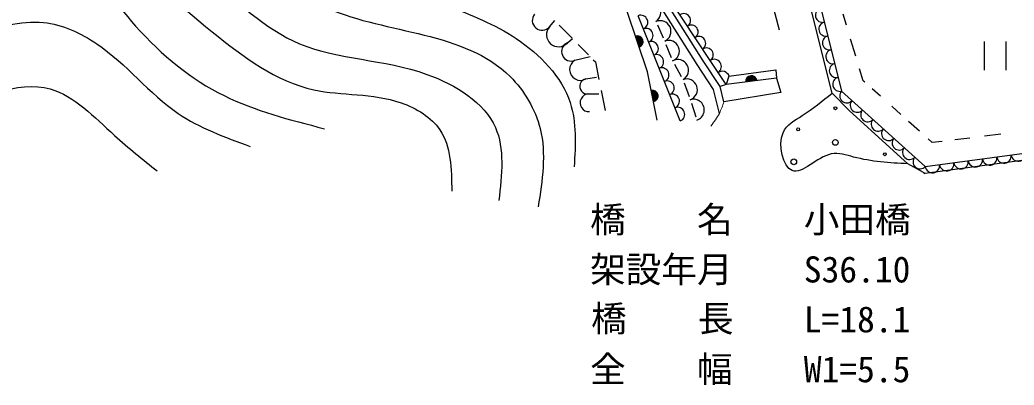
# Model space of a CAD drawing. Units: millimetres, scale not verified. Extents: x 40000 to 680000, y 20000 to 380000.
# Drawn here: x 321365 to 391150, y 245578 to 271202 of the extents above; entities that cross this region are included whole.
import ezdxf
from ezdxf.enums import TextEntityAlignment as Align

# ---------------------------------------------------------------- set-up
doc = ezdxf.new("R2010")
doc.units = ezdxf.units.MM
doc.header["$LTSCALE"] = 1000
doc.layers.add('M-BGD', color=7, linetype='Continuous', lineweight=25)
doc.layers.add('M-STR-STR1', color=1, linetype='Continuous')
doc.styles.add('ＭＳ ゴシック', font='')
doc.styles.get('ＭＳ ゴシック').set_extended_font_data('MS Gothic')

msp = doc.modelspace()

# ---------------------------------------------------------------- linework, layer by layer
at = {"layer": 'M-BGD'}
for p, q in [((378374, 266067), (374953, 279755)), ((375647, 279754), (379037, 266201)), ((374693, 270471), (373754, 274036)), ((369322, 268337), (366296, 273134)), ((369818, 268356), (366635, 273163)), ((368902, 268066), (365888, 272843)), ((365423, 267556), (363991, 271796)), ((367722, 264112), (364758, 271495)), ((379379, 270824), (379143, 271602)), ((358543, 270714), (358910, 271149)), ((359229, 270827), (360129, 269915)), ((366113, 270854), (366521, 269941)), ((359797, 269597), (360145, 269899)), ((360554, 269485), (361271, 268759)), ((366716, 269481), (367089, 268553)), ((380034, 268661), (379677, 269840)), ((389072, 267685), (389072, 269685)), ((390572, 269685), (390572, 267685)), ((360322, 268366), (361403, 268626)), ((361615, 268411), (361759, 268265)), ((361759, 268265), (362006, 267030)), ((367304, 268102), (367792, 267230)), ((370054, 266325), (368902, 268066)), ((370519, 266528), (369322, 268337)), ((370944, 266666), (369818, 268356)), ((366107, 264162), (365423, 267556)), ((371122, 267252), (374416, 267694)), ((374416, 267694), (374473, 267105)), ((380556, 266936), (380307, 267759)), ((361097, 267066), (361827, 267180)), ((367999, 266776), (368337, 265835)), ((370944, 266666), (370519, 266528)), ((371122, 267252), (370944, 266666)), ((374473, 267105), (370944, 266666)), ((374473, 267105), (374765, 266099)), ((380662, 266841), (380556, 266936)), ((361279, 266017), (362009, 266017)), ((362161, 266256), (362442, 264854)), ((370460, 264644), (370054, 266325)), ((370780, 265452), (370519, 266528)), ((374765, 266099), (370780, 265452)), ((379599, 264832), (378374, 266067)), ((379037, 266201), (384915, 260912)), ((381779, 265843), (381194, 266366)), ((368498, 265362), (368805, 264410)), ((383687, 261104), (379599, 264832)), ((383200, 264573), (382557, 265147)), ((384512, 263399), (383748, 264083)), ((390218, 263174), (389068, 263036)), ((384915, 260912), (395970, 262401)), ((385410, 262596), (385120, 262856)), ((386107, 262680), (385410, 262596)), ((388032, 262911), (386989, 262786)), ((396103, 261948), (384917, 260417)), ((384796, 260484), (383687, 261104)), ((384796, 260484), (384917, 260417))]:
    msp.add_line(p, q, dxfattribs=at)
for centre, radius in [((378603, 265003), 100), ((375991, 263523), 100), ((378603, 262608), 200), ((382073, 261774), 100), ((375687, 261243), 200)]:
    msp.add_circle(centre, radius, dxfattribs=at)
for centre, radius, start, end in [((365604, 271712), 750, 302.90741, 122.90741), ((358019, 271159), 688, 139.70785, 319.70785), ((364944, 271033), 497, 291.86912, 111.86912), ((367961, 271160), 480, 303.51451, 123.51451), ((377705, 271526), 499, 104.04491, 284.04491), ((366317, 270397), 750, 294.08695, 114.08695), ((368492, 270359), 480, 303.51451, 123.51451), ((377947, 270558), 499, 104.04491, 284.04491), ((359170, 270156), 840, 138.30187, 318.30187), ((364707, 269676), 400, 288.66167, 108.66167), ((364707, 269676), 400, 288.66167, 108.66167), ((365314, 270111), 497, 291.86912, 111.86912), ((378189, 269590), 499, 104.04491, 284.04491), ((360060, 268981), 669, 113.07041, 293.07041), ((364707, 269676), 350, 288.66167, 108.66167), ((364707, 269676), 300, 288.66167, 108.66167), ((364707, 269676), 250, 288.66167, 108.66167), ((364707, 269676), 200, 288.66167, 108.66167), ((364707, 269676), 150, 288.66167, 108.66167), ((364707, 269676), 100, 288.66167, 108.66167), ((364707, 269676), 50, 288.66167, 108.66167), ((365684, 269188), 497, 291.86912, 111.86912), ((366903, 269017), 750, 291.8705, 111.8705), ((369023, 269558), 480, 303.51451, 123.51451), ((366055, 268265), 497, 291.86912, 111.86912), ((369553, 268757), 480, 303.51451, 123.51451), ((378432, 268621), 499, 104.04491, 284.04491), ((360709, 267716), 757, 120.81571, 300.81571), ((367548, 267666), 750, 299.21347, 119.21347), ((370100, 267934), 508, 303.65665, 123.65665), ((378674, 267653), 499, 104.04491, 284.04491), ((366425, 267342), 497, 291.86912, 111.86912), ((370663, 267088), 508, 19.17656, 123.65665), ((372709, 266885), 400, 7.09349, 187.09349), ((372709, 266885), 400, 7.09349, 187.09349), ((361188, 266542), 532, 99.86581, 279.86581), ((366796, 266419), 497, 291.86912, 111.86912), ((368168, 266306), 750, 289.76844, 109.76844), ((372709, 266885), 350, 7.09349, 187.09349), ((372709, 266885), 300, 7.09349, 187.09349), ((372709, 266885), 250, 7.09349, 187.09349), ((372709, 266885), 200, 7.09349, 187.09349), ((372709, 266885), 150, 7.09349, 187.09349), ((372709, 266885), 100, 7.09349, 187.09349), ((372709, 266885), 50, 7.09349, 187.09349), ((378916, 266685), 499, 104.04491, 284.04491), ((361314, 265390), 628, 93.12213, 273.12213), ((365765, 265859), 400, 281.38797, 101.38797), ((365765, 265859), 400, 281.38797, 101.38797), ((365765, 265859), 350, 281.38797, 101.38797), ((365765, 265859), 300, 281.38797, 101.38797), ((365765, 265859), 250, 281.38797, 101.38797), ((365765, 265859), 200, 281.38797, 101.38797), ((365765, 265859), 150, 281.38797, 101.38797), ((365765, 265859), 100, 281.38797, 101.38797), ((365765, 265859), 50, 281.38797, 101.38797), ((367166, 265496), 497, 291.86912, 111.86912), ((379404, 265871), 494, 138.01552, 318.01552), ((368652, 264886), 750, 287.8789, 107.8789), ((380139, 265210), 494, 138.01552, 318.01552), ((367536, 264573), 497, 291.86912, 111.86912), ((380874, 264548), 494, 138.01552, 318.01552), ((381608, 263887), 494, 138.01552, 318.01552), ((382343, 263226), 494, 138.01552, 318.01552), ((383078, 262565), 494, 138.01552, 318.01552), ((383813, 261904), 494, 138.01552, 318.01552), ((390442, 261657), 507, 187.67075, 7.67075), ((391447, 261792), 507, 187.67075, 7.67075), ((384547, 261243), 494, 138.01552, 318.01552), ((385417, 260980), 507, 187.67075, 7.67075), ((386422, 261115), 507, 187.67075, 7.67075), ((387427, 261251), 507, 187.67075, 7.67075), ((388432, 261386), 507, 187.67075, 7.67075), ((389437, 261521), 507, 187.67075, 7.67075)]:
    msp.add_arc(centre, radius, start, end, dxfattribs=at)
for points, knots in [([(283014, 246787), (283758, 248561), (284502, 250335), (285069, 252153), (285868, 254713), (286317, 257361), (287106, 259987), (287765, 262181), (288660, 264360), (290229, 265983), (291202, 266991), (292435, 267785), (293227, 268919), (293633, 269501), (293924, 270173), (294289, 270793), (294638, 271386), (295057, 271931), (295476, 272479), (295791, 272892), (296107, 273305), (296475, 273666), (296834, 274018), (297242, 274320), (297662, 274603), (298046, 274862), (298439, 275106), (298803, 275387), (299351, 275809), (299834, 276316), (300340, 276793), (303064, 279360), (306455, 281083), (309828, 282766), (311131, 283417), (312431, 284061), (313825, 284435), (314075, 284503), (314329, 284561), (314571, 284655), (315463, 284999), (316209, 285818), (316548, 286719), (316960, 287816), (316768, 289035), (317003, 290170), (317042, 290358), (317093, 290545), (317148, 290729), (317205, 290916), (317267, 291101), (317338, 291282), (317410, 291468), (317493, 291651), (317585, 291828), (317655, 291961), (317729, 292092), (317812, 292218), (317893, 292343), (317981, 292463), (318078, 292576), (318172, 292685), (318274, 292787), (318387, 292876), (318495, 292962), (318613, 293037), (318738, 293092), (318850, 293142), (318969, 293176), (319089, 293200), (319214, 293224), (319340, 293236), (319467, 293241), (319598, 293246), (319730, 293244), (319862, 293238), (319996, 293231), (320130, 293221), (320266, 293213), (321121, 293162), (322064, 293212), (322777, 292777), (322984, 292650), (323172, 292483), (323363, 292325), (323554, 292168), (323749, 292019), (323940, 291865), (324131, 291711), (324318, 291551), (324501, 291387), (324684, 291224), (324863, 291057), (325036, 290884), (325180, 290740), (325320, 290593), (325457, 290443), (325595, 290294), (325730, 290142), (325864, 289989), (325999, 289836), (326133, 289683), (326268, 289530), (326403, 289378), (326538, 289227), (326677, 289077), (326931, 288803), (327195, 288538), (327462, 288276), (327730, 288015), (328002, 287758), (328273, 287501), (328545, 287243), (328817, 286986), (329084, 286724), (329352, 286462), (329615, 286195), (329870, 285920), (330118, 285651), (330358, 285373), (330595, 285094), (330833, 284815), (331067, 284533), (331306, 284255), (331544, 283978), (331785, 283704), (332037, 283440), (332287, 283177), (332547, 282923), (332821, 282686), (332995, 282536), (333175, 282393), (333358, 282255), (333543, 282117), (333731, 281983), (333922, 281854), (334114, 281724), (334309, 281599), (334503, 281473), (334698, 281346), (334892, 281217), (335093, 281101), (335637, 280786), (336230, 280559), (336802, 280295), (339232, 279171), (341281, 277370), (343548, 275938), (345989, 274396), (348681, 273283), (351355, 272217), (353015, 271555), (354668, 270911), (356196, 269895), (357871, 268782), (359395, 267221), (359991, 265398), (360447, 264001), (360360, 262451), (360272, 260900)], [0, 0, 0, 0, 1, 1, 1, 2, 2, 2, 3, 3, 3, 4, 4, 4, 5, 5, 5, 6, 6, 6, 7, 7, 7, 8, 8, 8, 9, 9, 9, 10, 10, 10, 11, 11, 11, 12, 12, 12, 13, 13, 13, 14, 14, 14, 15, 15, 15, 16, 16, 16, 17, 17, 17, 18, 18, 18, 19, 19, 19, 20, 20, 20, 21, 21, 21, 22, 22, 22, 23, 23, 23, 24, 24, 24, 25, 25, 25, 26, 26, 26, 27, 27, 27, 28, 28, 28, 29, 29, 29, 30, 30, 30, 31, 31, 31, 32, 32, 32, 33, 33, 33, 34, 34, 34, 35, 35, 35, 36, 36, 36, 37, 37, 37, 38, 38, 38, 39, 39, 39, 40, 40, 40, 41, 41, 41, 42, 42, 42, 43, 43, 43, 44, 44, 44, 45, 45, 45, 46, 46, 46, 47, 47, 47, 48, 48, 48, 49, 49, 49, 50, 50, 50, 51, 51, 51, 52, 52, 52, 53, 53, 53, 53]), ([(286106, 247307), (287114, 250587), (288121, 253866), (289300, 257106), (290328, 259932), (291487, 262728), (293094, 265257), (295140, 268475), (297911, 271261), (300824, 273690), (304378, 276653), (308141, 279086), (312629, 281138), (314789, 282126), (317117, 283025), (317970, 285214), (318460, 286473), (318462, 288160), (319234, 288868), (320264, 289811), (322662, 289015), (324294, 287884), (326504, 286352), (327309, 284204), (328791, 282543), (330152, 281019), (332085, 279905), (333851, 278608), (336956, 276328), (339544, 273485), (342986, 272003), (347154, 270209), (352573, 270412), (355775, 267225), (356764, 266240), (357541, 264931), (357883, 263571), (358327, 261802), (358034, 259946), (357742, 258090)], [0, 0, 0, 0, 1, 1, 1, 2, 2, 2, 3, 3, 3, 4, 4, 4, 5, 5, 5, 6, 6, 6, 7, 7, 7, 8, 8, 8, 9, 9, 9, 10, 10, 10, 11, 11, 11, 12, 12, 12, 13, 13, 13, 13]), ([(289424, 249248), (290986, 253571), (292549, 257894), (294887, 261831), (296949, 265301), (299614, 268471), (302752, 271019), (305367, 273144), (308310, 274836), (311278, 276400), (313813, 277736), (316365, 278979), (318480, 281119), (319506, 282157), (320429, 283406), (321709, 283768), (322763, 284066), (324060, 283761), (325103, 283188), (326645, 282341), (327630, 280908), (328745, 279629), (330451, 277672), (332461, 276075), (334457, 274331), (336535, 272515), (338598, 270539), (340997, 269529), (343716, 268384), (346868, 268479), (349937, 267377), (351966, 266648), (353958, 265397), (354739, 263652), (355399, 262176), (355193, 260348), (354987, 258519)], [0, 0, 0, 0, 1, 1, 1, 2, 2, 2, 3, 3, 3, 4, 4, 4, 5, 5, 5, 6, 6, 6, 7, 7, 7, 8, 8, 8, 9, 9, 9, 10, 10, 10, 11, 11, 11, 12, 12, 12, 12]), ([(294804, 253718), (295868, 256792), (296931, 259865), (298695, 262493), (300395, 265024), (302747, 267142), (305235, 269033), (307904, 271060), (310730, 272827), (313513, 274496), (315510, 275694), (317484, 276841), (319722, 277973), (321024, 278632), (322415, 279285), (323695, 279132), (325075, 278967), (326326, 277866), (327503, 276814), (330090, 274503), (332318, 272434), (334871, 270357), (337006, 268620), (339368, 266879), (341990, 266301), (343972, 265864), (346103, 266091), (348116, 265390), (349198, 265013), (350247, 264368), (350848, 263486), (351640, 262325), (351658, 260753), (351676, 259181)], [0, 0, 0, 0, 1, 1, 1, 2, 2, 2, 3, 3, 3, 4, 4, 4, 5, 5, 5, 6, 6, 6, 7, 7, 7, 8, 8, 8, 9, 9, 9, 10, 10, 10, 11, 11, 11, 11]), ([(301013, 259678), (302668, 261766), (304323, 263854), (306228, 265721), (308228, 267681), (310503, 269399), (312851, 270854), (315040, 272211), (317293, 273340), (319887, 274248), (321497, 274811), (323238, 275290), (324689, 274910), (326587, 274414), (327990, 272450), (329490, 270771), (331360, 268679), (333382, 267029), (335699, 265887), (337872, 264816), (340303, 264193), (342735, 263569)], [0, 0, 0, 0, 1, 1, 1, 2, 2, 2, 3, 3, 3, 4, 4, 4, 5, 5, 5, 6, 6, 6, 7, 7, 7, 7]), ([(306228, 260009), (308609, 262824), (310990, 265640), (313927, 267708), (315226, 268623), (316634, 269392), (318149, 270026), (319717, 270682), (321399, 271194), (323033, 271019), (324348, 270879), (325632, 270295), (326758, 269529), (328869, 268096), (330430, 266028), (332470, 264645), (333979, 263623), (335749, 262975), (337520, 262327)], [0, 0, 0, 0, 1, 1, 1, 2, 2, 2, 3, 3, 3, 4, 4, 4, 5, 5, 5, 6, 6, 6, 6]), ([(311239, 258598), (312692, 260551), (314146, 262504), (316244, 264103), (318386, 265737), (321201, 267002), (323501, 266356), (325182, 265883), (326588, 264387), (328005, 263102), (329002, 262199), (330005, 261399), (331008, 260600)], [0, 0, 0, 0, 1, 1, 1, 2, 2, 2, 3, 3, 3, 4, 4, 4, 4]), ([(383687, 261104), (382415, 261174), (381144, 261244), (379885, 261579), (379363, 261718), (378844, 261902), (378313, 261793), (377316, 261589), (376279, 260352), (375574, 260627), (374924, 260880), (374555, 262411), (374932, 263289), (375180, 263865), (375751, 264159), (376275, 264487), (377040, 264965), (377707, 265516), (378374, 266067)], [0, 0, 0, 0, 1, 1, 1, 2, 2, 2, 3, 3, 3, 4, 4, 4, 5, 5, 5, 6, 6, 6, 6])]:
    msp.add_open_spline(points, degree=3, knots=knots, dxfattribs=at)
at = {"layer": 'M-BGD', "lineweight": 13}
msp.add_open_spline([(369865, 263755), (370082, 264041), (370299, 264328), (370460, 264644), (370591, 264900), (370686, 265176), (370780, 265452)], degree=3, knots=[0, 0, 0, 0, 1, 1, 1, 2, 2, 2, 2], dxfattribs=at)

# ---------------------------------------------------------------- texts
at = {"layer": 'M-STR-STR1', "style": 'ＭＳ ゴシック'}
for s, p in [('橋\u3000\u3000名', (361388, 255728)), ('小田橋', (376388, 255728)), ('架設年月', (361388, 252228)), ('S36.10', (376388, 252228)), ('橋\u3000  長', (361456, 248779)), ('L=18.1', (376388, 248728)), ('全\u3000\u3000幅', (361388, 245228)), ('W1=5.5', (376388, 245228))]:
    msp.add_text(s, height=1833, dxfattribs=at).set_placement(p, align=Align.BOTTOM_LEFT)

doc.saveas('drawing.dxf')
